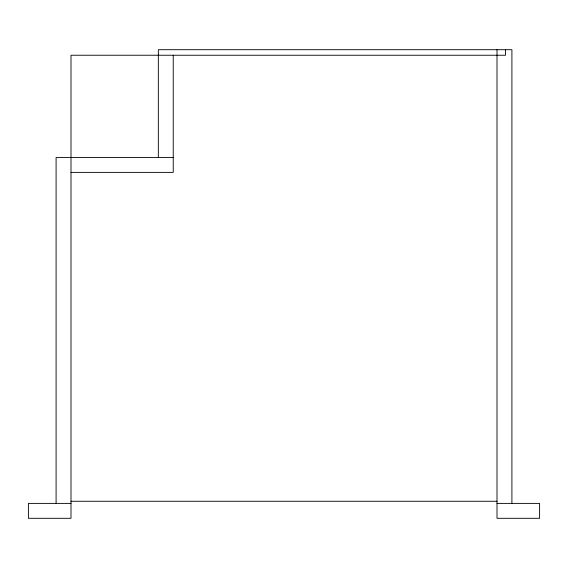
<?xml version="1.0" encoding="UTF-8"?>
<svg xmlns="http://www.w3.org/2000/svg" width="568" height="568" viewBox="0 0 568 568"><rect width="100%" height="100%" fill="white"/><g stroke="black" fill="none" stroke-linecap="round" stroke-linejoin="round"><path stroke-width="0.85" d="M173.24 157.478L56.09 157.478L56.09 503.39M71 172.388L173.24 172.388L173.24 55.238M71 501.26L497 501.26M71 503.39L28.4 503.39L28.4 518.3L71 518.3L71 55.238L505.52 55.238L505.52 49.7M497 503.39L539.6 503.39L539.6 518.3L497 518.3L497 49.7M511.91 503.39L511.91 49.7L158.33 49.7L158.33 157.478"/></g></svg>
